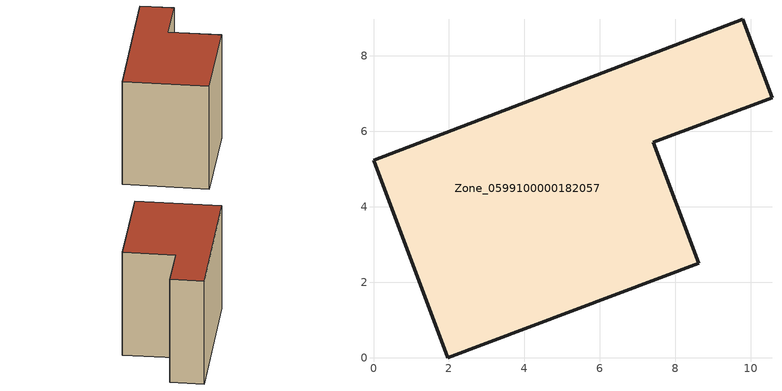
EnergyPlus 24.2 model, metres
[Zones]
Zone_0599100000182057
 floor ground (C_G): 0,5.24 9.78,8.97 10.56,6.89 7.41,5.71 8.62,2.5 1.97,0 z0
 wall outside (C_F): 1.97,0 8.62,2.5 7.41,5.71 10.56,6.89 9.78,8.97 0,5.24 1.97,0 z0:7.44
 roof outside (C_R): 9.78,8.97 0,5.24 1.97,0 8.62,2.5 7.41,5.71 10.56,6.89 z7.44
[BUILDING]
Pand.0599100000182057: North Axis=0; Terrain=City; Loads Convergence Tolerance Value=0.04; Temperature Convergence Tolerance Value=0.4; Solar Distribution=FullExterior; Maximum Number of Warmup Days=25; Minimum Number of Warmup Days=1
[Site:Location]
Rotterdam.The.Hague.AP_ZH_NLD Design_Conditions: Latitude=51.96; Longitude=4.45; Time Zone=1; Elevation=-4.5
[SITE:GROUNDTEMPERATURE:BUILDINGSURFACE]
18, 18, 18, 18, 18, 18, 18, 18, 18, 18, 18, 18
[MATERIAL] Thermal Absorptance=0.9; Solar Absorptance=0.7; Visible Absorptance=0.7
Name | Roughness | Thickness | Conductivity | Density | Specific Heat
G.TI.1946 | MediumSmooth | 0.15 | 1 | 540 | 1210
F.TI.1946 | Rough | 0.3 | 0.857143 | 1920 | 840
R.TI.1946 | MediumRough | 0.2 | 0.1 | 1500 | 1000
[CONSTRUCTION]
C_G: G.TI.1946
C_F: F.TI.1946
C_R: R.TI.1946
[ZONE]
Zone_0599100000182057: Type=1; Multiplier=1; Ceiling Height=Autocalculate; Volume=Autocalculate; Floor Area=autocalculate; Part of Total Floor Area=Yes
[ZONEINFILTRATION:DESIGNFLOWRATE]
Infil_Zone_0599100000182057: Zone or ZoneList or Space or SpaceList=Zone_0599100000182057; Schedule=AlwaysOn; Design Flow Rate Calculation Method=Flow/Area; Flow Rate per Floor Area=0.003; Constant Term Coefficient=1; Temperature Term Coefficient=0; Velocity Term Coefficient=0; Velocity Squared Term Coefficient=0
[HVACTEMPLATE:ZONE:IDEALLOADSAIRSYSTEM]
Zone_0599100000182057: Maximum Heating Supply Air Temperature=50; Minimum Cooling Supply Air Temperature=13; Maximum Heating Supply Air Humidity Ratio=0.0156; Minimum Cooling Supply Air Humidity Ratio=0.0077; Heating Limit=NoLimit; Cooling Limit=NoLimit; Dehumidification Control Type=ConstantSensibleHeatRatio; Cooling Sensible Heat Ratio=0.7; Dehumidification Setpoint=60; Humidification Control Type=None; Humidification Setpoint=30; Outdoor Air Method=None; Outdoor Air Flow Rate per Person=0.00944; Outdoor Air Flow Rate per Zone Floor Area=0; Outdoor Air Flow Rate per Zone=0; Demand Controlled Ventilation Type=None; Outdoor Air Economizer Type=NoEconomizer; Heat Recovery Type=None; Sensible Heat Recovery Effectiveness=0.7; Latent Heat Recovery Effectiveness=0.65
[ZONECONTROL:THERMOSTAT]
ThermostatControl_Zone_0599100000182057: Zone or ZoneList=Zone_0599100000182057; Control Type Schedule=DualSetpointControlType; Control 1=Thermostat_Zone_0599100000182057; Temperature Difference Between Cutout And Setpoint=0
[THERMOSTATSETPOINT:DUALSETPOINT]
Thermostat_Zone_0599100000182057: Heating Setpoint Temperature Schedule=HeatingSetpoint_Zone_0599100000182057; Cooling Setpoint Temperature Schedule=CoolingSetpoint_Zone_0599100000182057
[SCHEDULE:COMPACT]
HeatingSetpoint_Zone_0599100000182057: Through: 12/31, For: AllDays, Until: 24:00, 21
CoolingSetpoint_Zone_0599100000182057: Through: 12/31, For: AllDays, Until: 24:00, 24
DualSetpointControlType: Through: 12/31, For: AllDays, Until: 24:00, 4
AlwaysOn: Through: 12/31, For: AllDays, Until: 24:00, 1
